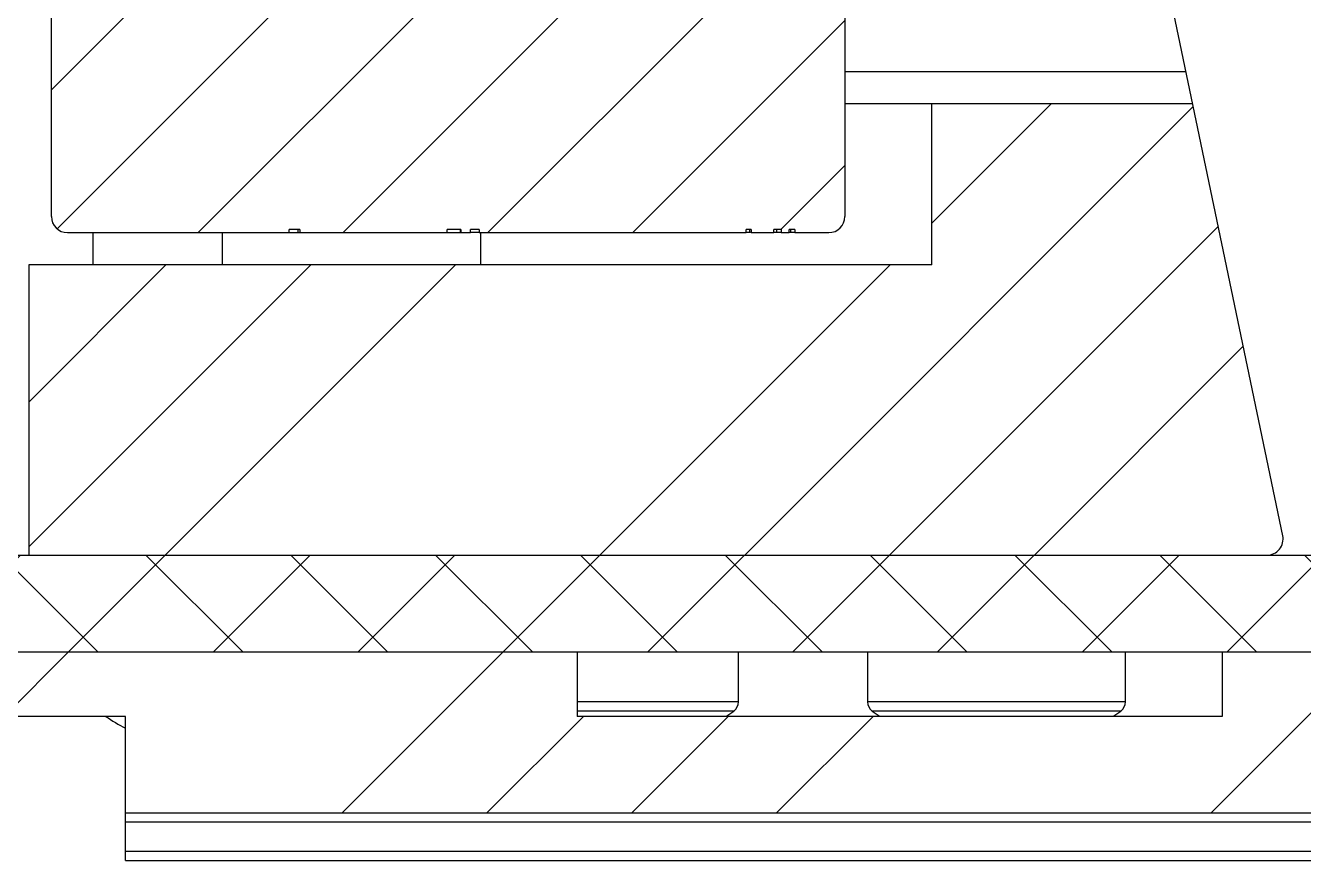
# Model space of a CAD drawing. Header units: millimetres. Extents: x 16604 to 36223, y 4309 to 8014.
# Drawn here: x 19394.31 to 19433.93, y 5111.53 to 5137.41 of the extents above; entities that cross this region are included whole.
import ezdxf

# ---------------------------------------------------------------- set-up
doc = ezdxf.new("R2010")
doc.units = ezdxf.units.MM
doc.layers.get('0').update_dxf_attribs({"lineweight": 35})
pattern_1 = [(45, (19173.833, 5017.417), (-13.4704, 13.4704), []), (45, (19178.323, 5017.417), (-13.4704, 13.4704), []), (45, (19182.813, 5017.417), (-13.4704, 13.4704), []), (45, (19187.303, 5017.417), (-13.4704, 13.4704), [])]

msp = doc.modelspace()

# ---------------------------------------------------------------- hatches: boundary and pattern name
at = {"linetype": 'Continuous', "lineweight": 18}
h = msp.add_hatch(dxfattribs=at)
h.set_pattern_fill('ANSI31', style=0)
h.set_pattern_definition([(45, (19173.8327, 5017.4174), (-2.245064, 2.245064), [])])
edge = h.paths.add_edge_path(flags=0)
edge.add_line((19417.511, 5131.093), (19417.737, 5131.093))
edge.add_line((19417.737, 5131.093), (19417.737, 5130.993))
edge.add_line((19417.737, 5130.993), (19417.982, 5130.993))
edge.add_line((19417.982, 5130.993), (19417.982, 5131.093))
edge.add_line((19417.982, 5131.093), (19418.159, 5131.093))
edge.add_line((19418.159, 5131.093), (19418.159, 5130.993))
edge.add_line((19418.159, 5130.993), (19419.209, 5130.993))
edge.add_arc((19419.209, 5131.493), 0.5, 270, 360)
edge.add_line((19419.709, 5131.493), (19419.709, 5137.993))
edge.add_line((19419.709, 5137.993), (19395.109, 5137.993))
edge.add_line((19395.109, 5137.993), (19395.109, 5131.493))
edge.add_arc((19395.609, 5131.493), 0.5, 180, 270)
edge.add_line((19395.609, 5130.993), (19402.483, 5130.993))
edge.add_line((19402.483, 5130.993), (19402.483, 5131.093))
edge.add_line((19402.483, 5131.093), (19402.81, 5131.093))
edge.add_line((19402.81, 5131.093), (19402.81, 5130.993))
edge.add_line((19402.81, 5130.993), (19407.382, 5130.993))
edge.add_line((19407.382, 5130.993), (19407.382, 5131.093))
edge.add_line((19407.382, 5131.093), (19407.801, 5131.093))
edge.add_line((19407.801, 5131.093), (19407.801, 5130.993))
edge.add_line((19407.801, 5130.993), (19408.098, 5130.993))
edge.add_line((19408.098, 5130.993), (19408.098, 5131.093))
edge.add_line((19408.098, 5131.093), (19408.373, 5131.093))
edge.add_line((19408.373, 5131.093), (19408.373, 5130.993))
edge.add_line((19408.373, 5130.993), (19416.653, 5130.993))
edge.add_line((19416.653, 5130.993), (19416.653, 5131.093))
edge.add_line((19416.653, 5131.093), (19416.806, 5131.093))
edge.add_line((19416.806, 5131.093), (19416.806, 5130.993))
edge.add_line((19416.806, 5130.993), (19417.511, 5130.993))
edge.add_line((19417.511, 5130.993), (19417.511, 5131.093))
h = msp.add_hatch(dxfattribs=at)
h.set_pattern_fill('ANSI34', style=0)
h.set_pattern_definition(pattern_1)
edge = h.paths.add_edge_path(flags=0)
edge.add_line((19430.492, 5134.993), (19422.409, 5134.993))
edge.add_line((19422.409, 5134.993), (19422.409, 5129.993))
edge.add_line((19422.409, 5129.993), (19394.409, 5129.993))
edge.add_line((19394.409, 5129.993), (19394.409, 5120.993))
edge.add_line((19394.409, 5120.993), (19432.794, 5120.993))
edge.add_arc((19432.794, 5121.493), 0.5, 270, 371.7683)
edge.add_line((19433.284, 5121.595), (19430.492, 5134.993))
h = msp.add_hatch(dxfattribs=at)
h.set_pattern_fill('ANSI37', angle=90, style=0)
h.set_pattern_definition([(135, (19173.8327, 5017.4174), (-2.245064, -2.245064), []), (225, (19173.8327, 5017.4174), (2.245064, -2.245064), [])])
h.paths.add_polyline_path([(19549.409, 5117.993), (19549.409, 5120.993), (19383.409, 5120.993), (19383.409, 5117.993)], flags=0)
h = msp.add_hatch(dxfattribs=at)
h.set_pattern_fill('ANSI34', style=0)
h.set_pattern_definition(pattern_1)
h.paths.add_polyline_path([(19397.409, 5112.993), (19445.409, 5112.993), (19445.409, 5115.993), (19455.409, 5115.993), (19455.409, 5117.993), (19431.409, 5117.993), (19431.409, 5115.993), (19411.409, 5115.993), (19411.409, 5117.993), (19387.409, 5117.993), (19387.409, 5115.993), (19397.409, 5115.993)], flags=0)

# ---------------------------------------------------------------- linework, layer by layer
at = {"color": 7, "linetype": 'Continuous', "lineweight": 25}
for p, q in [((19419.709, 5144.793), (19419.709, 5131.493)), ((19433.284, 5121.595), (19428.409, 5144.993)), ((19395.109, 5131.493), (19395.109, 5137.993)), ((19419.709, 5134.993), (19430.492, 5134.993)), ((19422.409, 5129.993), (19422.409, 5134.993)), ((19395.609, 5130.993), (19402.801, 5130.993)), ((19396.409, 5129.993), (19396.409, 5130.993)), ((19402.483, 5130.993), (19402.483, 5131.093)), ((19402.81, 5131.093), (19402.483, 5131.093)), ((19402.759, 5130.993), (19402.759, 5131.093)), ((19402.81, 5131.093), (19402.81, 5130.993)), ((19402.81, 5130.993), (19408.107, 5130.993)), ((19407.382, 5130.993), (19407.382, 5131.093)), ((19407.801, 5131.093), (19407.382, 5131.093)), ((19407.791, 5130.993), (19407.791, 5131.093)), ((19407.801, 5131.093), (19407.801, 5130.993)), ((19408.098, 5130.993), (19408.098, 5131.093)), ((19408.373, 5131.093), (19408.098, 5131.093)), ((19408.107, 5130.993), (19408.107, 5131.093)), ((19408.373, 5131.093), (19408.373, 5130.993)), ((19408.373, 5130.993), (19416.653, 5130.993)), ((19416.653, 5130.993), (19416.653, 5131.093)), ((19416.806, 5131.093), (19416.653, 5131.093)), ((19416.764, 5130.993), (19416.764, 5131.093)), ((19416.783, 5130.993), (19416.764, 5130.993)), ((19416.806, 5131.093), (19416.806, 5130.993)), ((19416.806, 5130.993), (19417.511, 5130.993)), ((19417.511, 5130.993), (19417.511, 5131.093)), ((19417.737, 5131.093), (19417.511, 5131.093)), ((19417.604, 5130.993), (19417.604, 5131.093)), ((19417.737, 5131.093), (19417.737, 5130.993)), ((19417.737, 5130.993), (19417.982, 5130.993)), ((19417.982, 5130.993), (19417.982, 5131.093)), ((19418.159, 5131.093), (19417.982, 5131.093)), ((19418.031, 5130.993), (19417.997, 5130.993)), ((19418.031, 5130.993), (19418.031, 5131.093)), ((19418.159, 5131.093), (19418.159, 5130.993)), ((19418.159, 5130.993), (19419.209, 5130.993)), ((19394.409, 5129.993), (19394.409, 5120.993)), ((19422.409, 5129.993), (19394.409, 5129.993)), ((19362.409, 5120.993), (19549.409, 5120.993)), ((19362.409, 5117.993), (19549.409, 5117.993)), ((19411.409, 5117.993), (19411.409, 5115.993)), ((19416.409, 5116.448), (19416.409, 5117.993)), ((19420.409, 5117.993), (19420.409, 5116.448)), ((19428.409, 5116.448), (19428.409, 5117.993)), ((19431.409, 5117.993), (19431.409, 5115.993)), ((19397.409, 5115.993), (19387.409, 5115.993)), ((19397.409, 5111.525), (19397.409, 5115.993)), ((19431.409, 5115.993), (19411.409, 5115.993)), ((19445.409, 5112.993), (19397.409, 5112.993)), ((19445.409, 5112.708), (19397.409, 5112.708)), ((19397.409, 5111.81), (19445.409, 5111.81)), ((19397.409, 5111.525), (19445.409, 5111.525))]:
    msp.add_line(p, q, dxfattribs=at)
at = {"color": 8, "linetype": 'Continuous', "lineweight": 25}
for p, q in [((19419.709, 5135.993), (19430.284, 5135.993)), ((19400.409, 5130.993), (19400.409, 5129.993)), ((19408.409, 5130.993), (19408.409, 5129.993)), ((19416.409, 5116.448), (19411.409, 5116.448)), ((19416.262, 5116.158), (19411.409, 5116.158)), ((19428.409, 5116.448), (19420.409, 5116.448)), ((19428.262, 5116.158), (19420.556, 5116.158))]:
    msp.add_line(p, q, dxfattribs=at)
at = {"color": 7, "linetype": 'Continuous', "lineweight": 25, "flags": 128}
for points in [[(19416.027, 5115.993), (19416.048, 5116.007), (19416.262, 5116.158)], [(19420.556, 5116.158), (19420.77, 5116.007), (19420.791, 5115.993)], [(19428.027, 5115.993), (19428.048, 5116.007), (19428.262, 5116.158)]]:
    msp.add_lwpolyline(points, dxfattribs=at)
at = {"color": 7, "linetype": 'Continuous', "lineweight": 25}
for centre, radius, start, end in [((19395.609, 5131.493), 0.5, 180, 270), ((19419.209, 5131.493), 0.5, 270, 0), ((19432.794, 5121.493), 0.5, 270, 11.7683), ((19416.049, 5116.448), 0.36, 306.3584, 0), ((19420.769, 5116.448), 0.36, 180, 233.6416), ((19428.049, 5116.448), 0.36, 306.3584, 0), ((19400.409, 5121.393), 6.5, 236.1778, 242.5136)]:
    msp.add_arc(centre, radius, start, end, dxfattribs=at)
for points, knots in [([(19408.373, 5130.993), (19408.33, 5130.993), (19408.249, 5130.993), (19408.152, 5130.993), (19408.107, 5130.993)], [0, 0, 0, 0, 0.542707, 1, 1, 1, 1]), ([(19416.764, 5130.993), (19416.73, 5130.993), (19416.666, 5130.993), (19416.657, 5130.993), (19416.653, 5130.993)], [0, 0, 0, 0, 0.529828, 1, 1, 1, 1]), ([(19417.604, 5130.993), (19417.587, 5130.993), (19417.556, 5130.993), (19417.524, 5130.993), (19417.511, 5130.993)], [0, 0, 0, 0, 0.578043, 1, 1, 1, 1]), ([(19417.72, 5130.993), (19417.718, 5130.993), (19417.675, 5130.993), (19417.639, 5130.993), (19417.604, 5130.993)], [0, 0, 0, 0, 0.067955, 1, 1, 1, 1]), ([(19418.159, 5130.993), (19418.134, 5130.993), (19418.091, 5130.993), (19418.049, 5130.993), (19418.031, 5130.993)], [0, 0, 0, 0, 0.560926, 1, 1, 1, 1])]:
    msp.add_open_spline(points, degree=3, knots=knots, dxfattribs=at)

doc.saveas('drawing.dxf')
